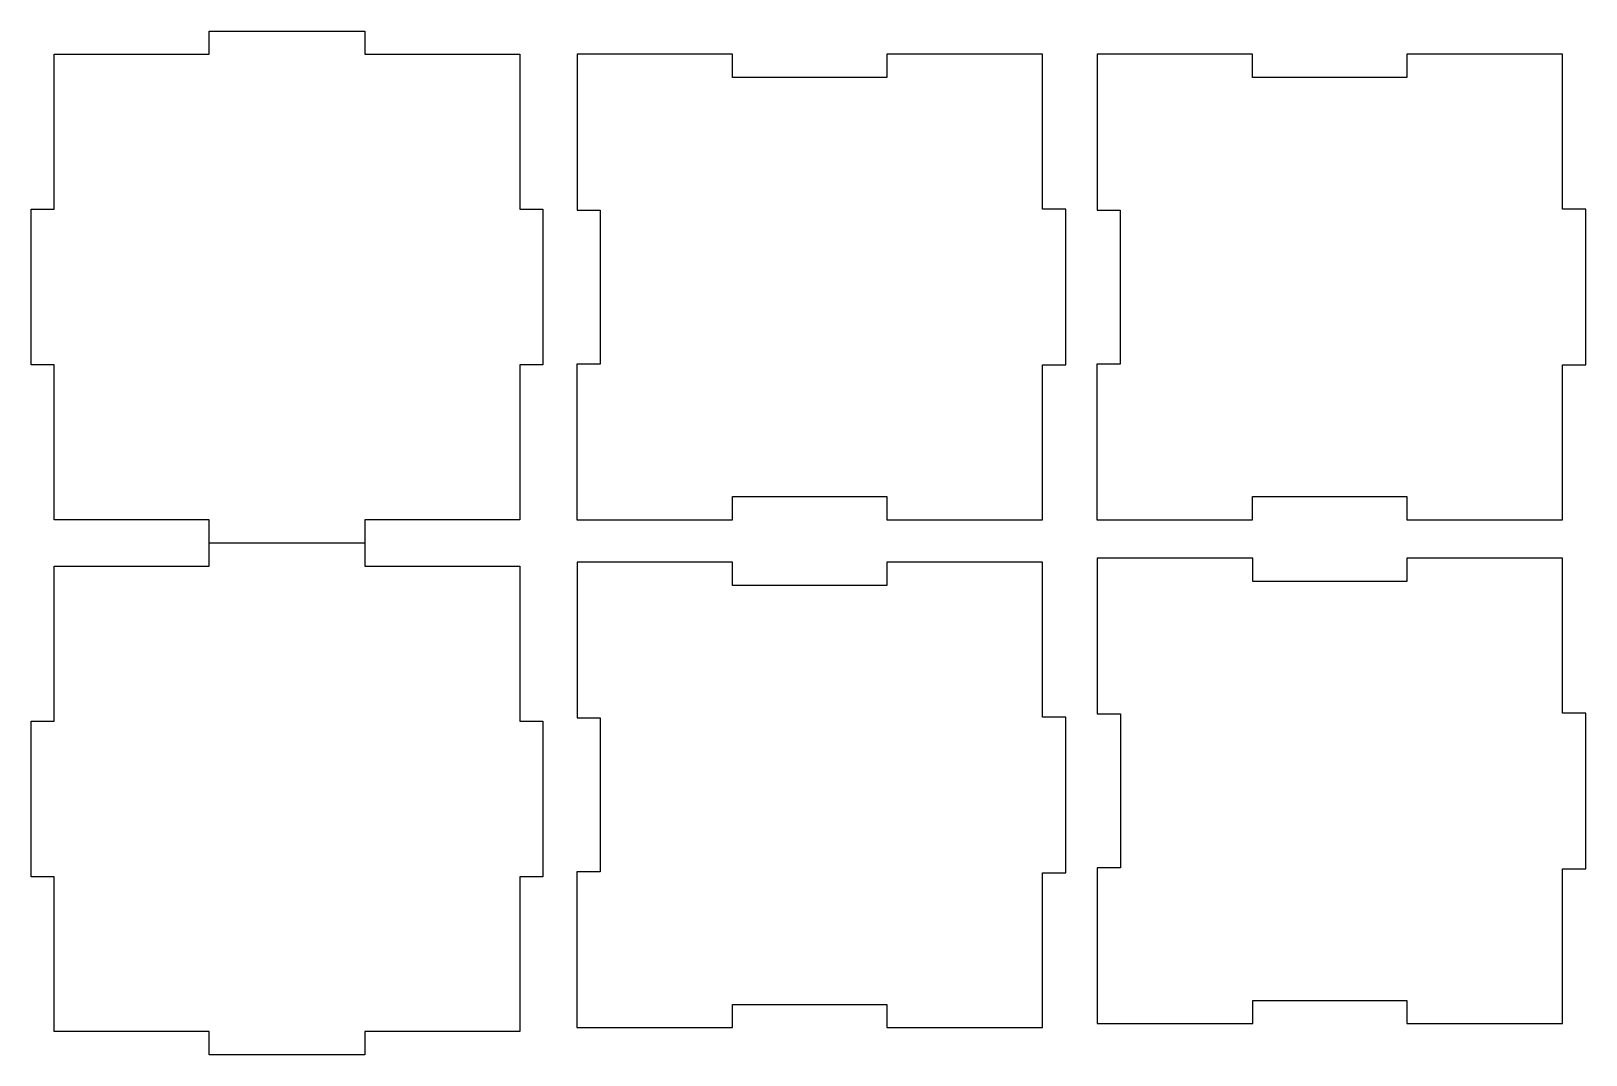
# Model space of a CAD drawing. Header units: millimetres. Extents: x -6 to 395, y -138 to 126.
import ezdxf

# ---------------------------------------------------------------- set-up
doc = ezdxf.new("R2010")
doc.units = ezdxf.units.MM

msp = doc.modelspace()

# ---------------------------------------------------------------- linework, layer by layer
for points in [[(-0.05, 80.1), (-0.05, 120.1), (39.9, 120.1), (39.9, 126.1), (80.1, 126.1), (80.1, 120.1), (120.1, 120.1), (120.1, 80.1), (126.1, 80.1), (126.1, 39.9), (120.1, 39.9), (120.1, -0.1), (80.1, -0.1), (80.1, -6.1), (39.9, -6.1), (39.9, -0.1), (-0.1, -0.1), (-0.1, 39.9), (-6.05, 39.9), (-6.05, 80.1)], [(175.04, 120.1), (134.89, 120.1), (134.89, 79.9), (140.89, 79.9), (140.89, 40.1), (134.84, 40.1), (134.84, -0.1), (175.04, -0.1), (175.04, 5.9), (214.84, 5.9), (214.84, -0.1), (255.04, -0.1), (255.04, 39.9), (261.04, 39.9), (261.04, 80.1), (255.04, 80.1), (255.04, 120.1), (214.84, 120.1), (214.84, 114.1), (175.04, 114.1)], [(309.29, 120.1), (269.14, 120.1), (269.14, 79.9), (275.14, 79.9), (275.14, 40.1), (269.09, 40.1), (269.09, -0.1), (309.29, -0.1), (309.29, 5.9), (349.09, 5.9), (349.09, -0.1), (389.29, -0.1), (389.29, 39.9), (395.29, 39.9), (395.29, 80.1), (389.29, 80.1), (389.29, 120.1), (349.09, 120.1), (349.09, 114.1), (309.29, 114.1)], [(-0.05, -52.06), (-0.05, -12.06), (39.9, -12.06), (39.9, -6.06), (80.1, -6.06), (80.1, -12.06), (120.1, -12.06), (120.1, -52.06), (126.1, -52.06), (126.1, -92.26), (120.1, -92.26), (120.1, -132.26), (80.1, -132.26), (80.1, -138.26), (39.9, -138.26), (39.9, -132.26), (-0.1, -132.26), (-0.1, -92.26), (-6.05, -92.26), (-6.05, -52.06)], [(175.04, -11.02), (134.89, -11.02), (134.89, -51.22), (140.89, -51.22), (140.89, -91.02), (134.84, -91.02), (134.84, -131.22), (175.04, -131.22), (175.04, -125.22), (214.84, -125.22), (214.84, -131.22), (255.04, -131.22), (255.04, -91.22), (261.04, -91.22), (261.04, -51.02), (255.04, -51.02), (255.04, -11.02), (214.84, -11.02), (214.84, -17.02), (175.04, -17.02)], [(309.34, -9.99), (269.19, -9.99), (269.19, -50.19), (275.19, -50.19), (275.19, -89.99), (269.14, -89.99), (269.14, -130.19), (309.34, -130.19), (309.34, -124.19), (349.14, -124.19), (349.14, -130.19), (389.34, -130.19), (389.34, -90.19), (395.34, -90.19), (395.34, -49.99), (389.34, -49.99), (389.34, -9.99), (349.14, -9.99), (349.14, -15.99), (309.34, -15.99)]]:
    msp.add_lwpolyline(points, close=True)

doc.saveas('drawing.dxf')
